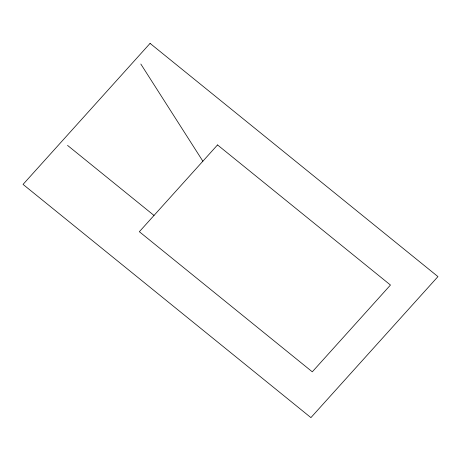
<?xml version="1.0" encoding="UTF-8"?>
<svg xmlns="http://www.w3.org/2000/svg" width="461" height="461" viewBox="0 0 461 461"><rect width="100%" height="100%" fill="white"/><g stroke="black" fill="none" stroke-linecap="round" stroke-linejoin="round"><path stroke-width="0.69" d="M67.542 145.388L154.009 215.443M140.824 64.033L202.869 161.206M150.079 43.38L23.05 184.4L310.921 417.62L437.95 276.6L150.079 43.38M217.523 144.933L139.355 231.716L312.293 371.82L390.461 285.036L217.523 144.933"/></g></svg>
